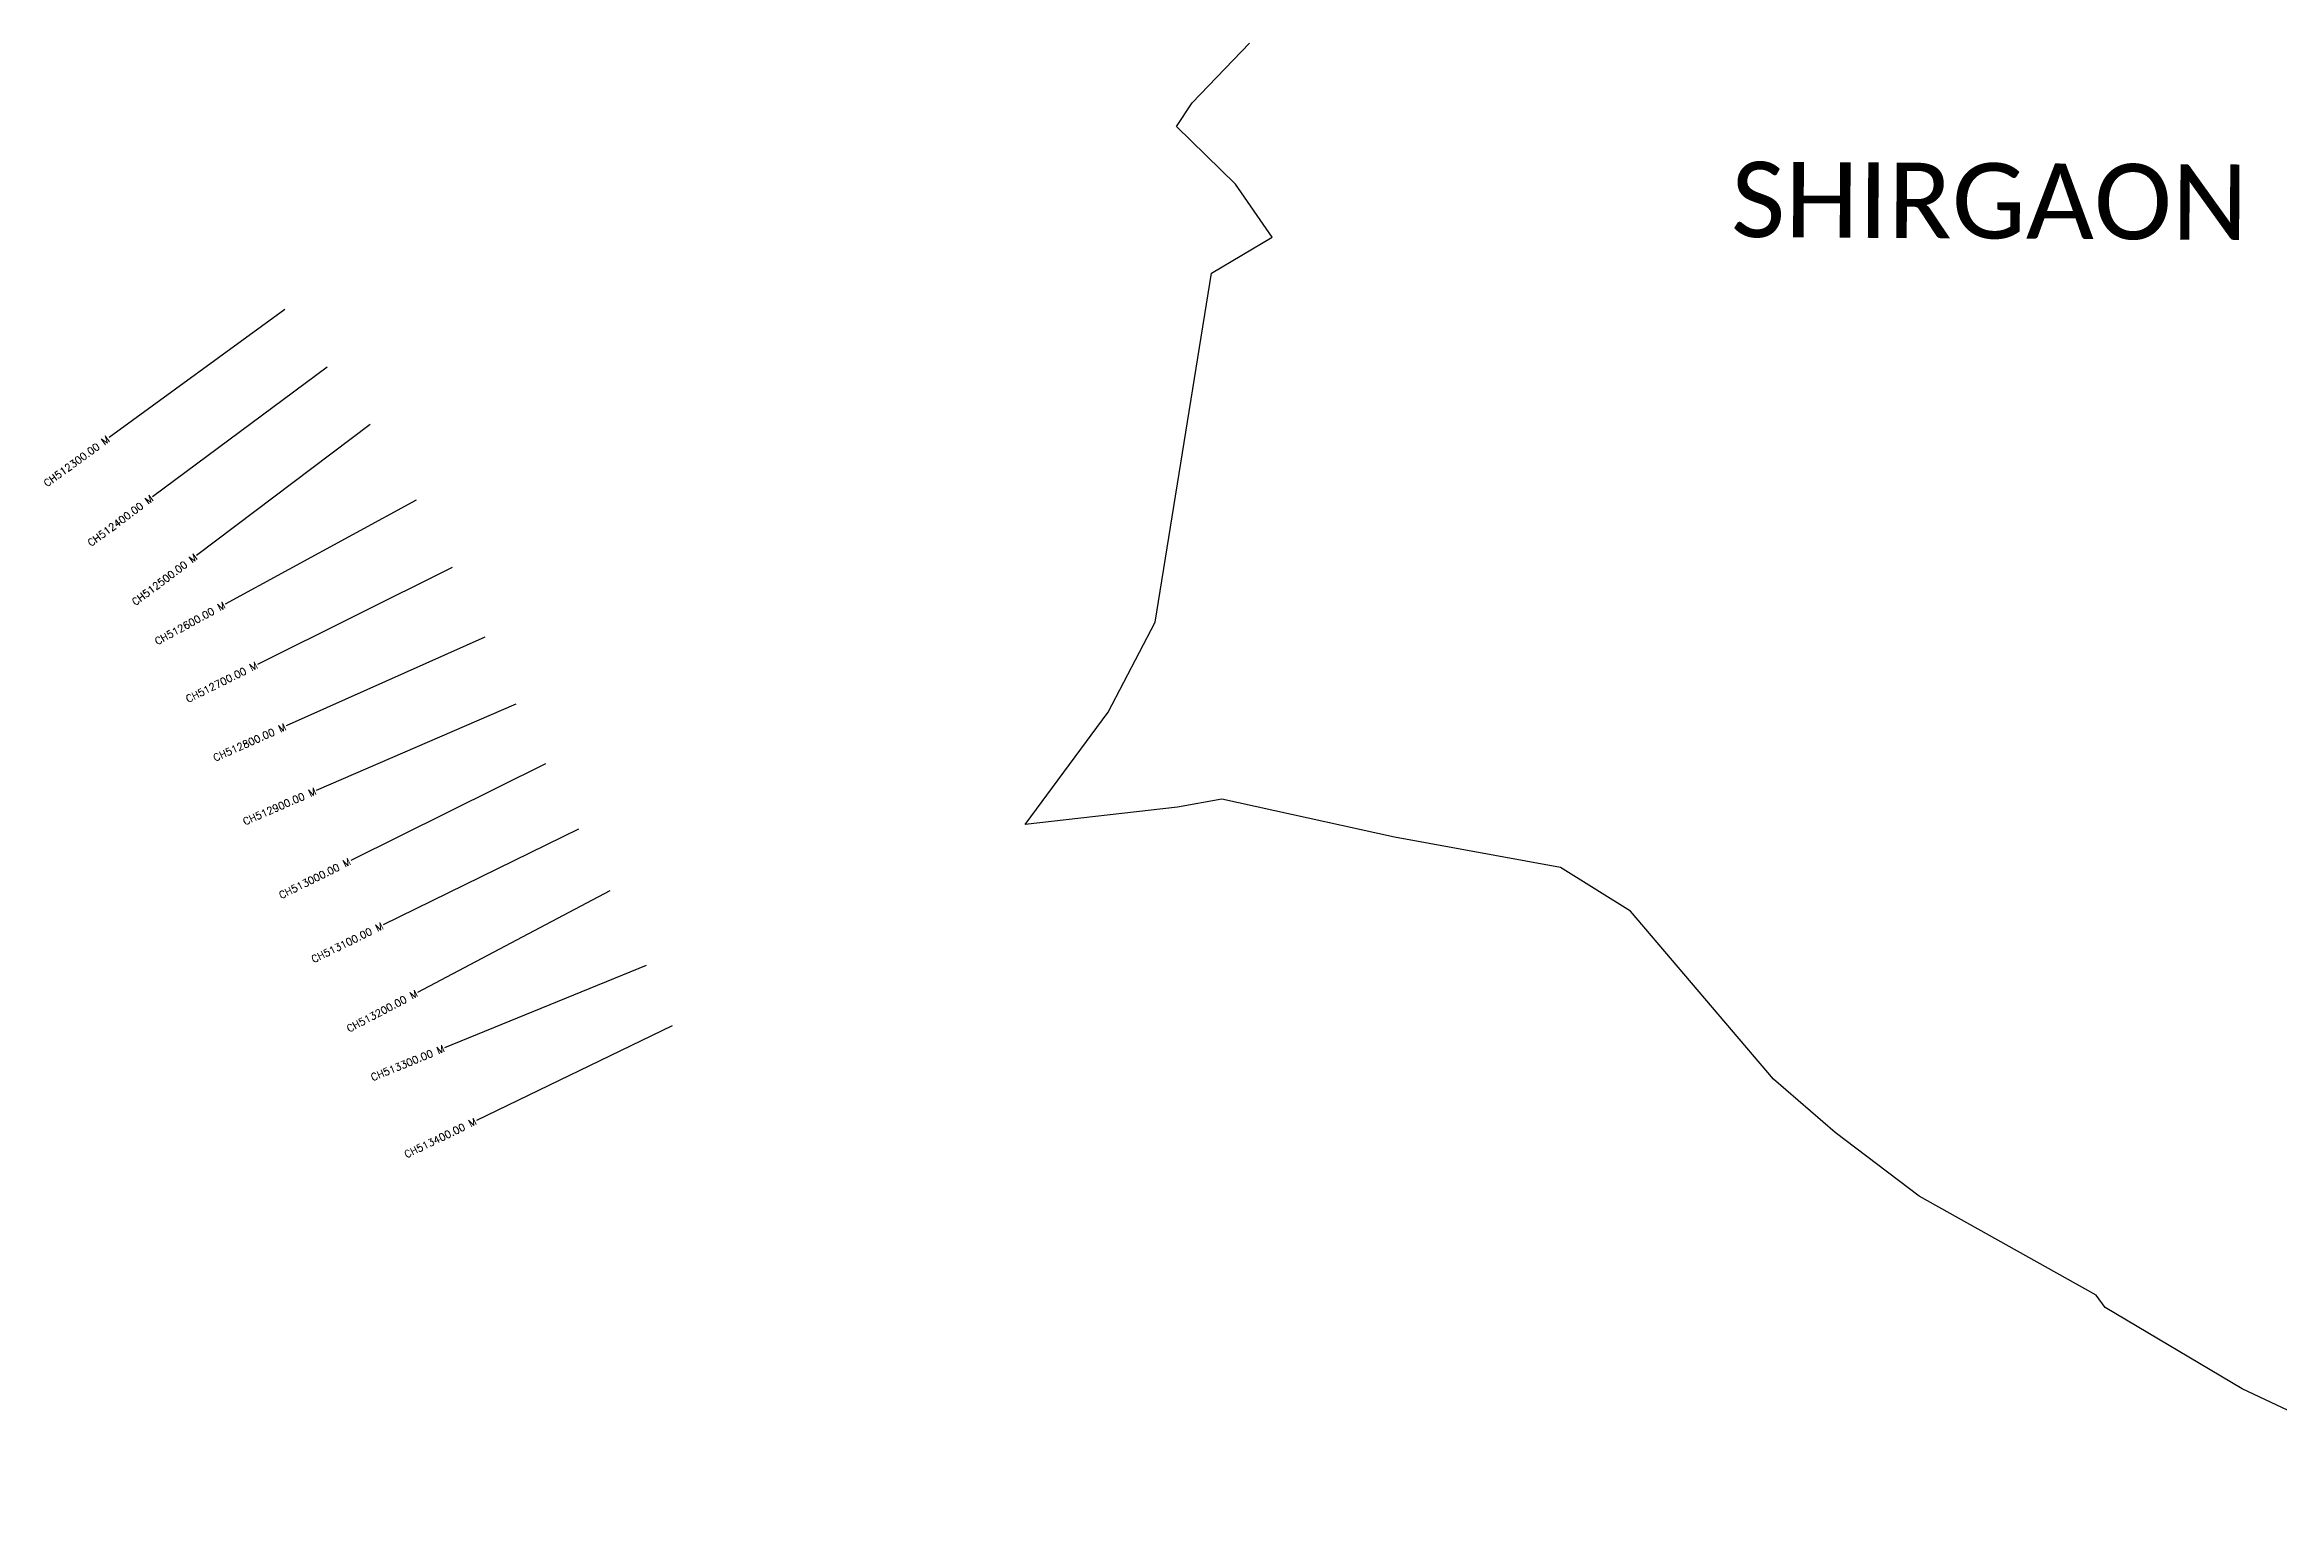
# Model space of a CAD drawing. Header units: metres. Extents: x 316521 to 322015, y 1880764 to 1885164.
# Drawn here: x 316521 to 319604, y 1881084 to 1883124 of the extents above; entities that cross this region are included whole.
import ezdxf
from ezdxf.enums import TextEntityAlignment as Align

# ---------------------------------------------------------------- set-up
doc = ezdxf.new("R2010")
doc.units = ezdxf.units.M
for name, color, linetype in [('CS', 134, 'Continuous'), ('CSMark', 6, 'Continuous'), ('village', 3, 'Continuous'), ('VILLAGE NAME', 250, 'Continuous')]:
    doc.layers.add(name, color=color, linetype=linetype)
doc.styles.get("Standard").update_dxf_attribs({"font": 'simplex.shx'})

msp = doc.modelspace()

# ---------------------------------------------------------------- linework, layer by layer
at = {"layer": 'CS'}
for p, q in [((316852.3, 1882758.9), (316609.8, 1882582.2)), ((316910.8, 1882679.4), (316669.9, 1882500.6)), ((316970.1, 1882600.2), (316730.5, 1882419.7)), ((317033.5, 1882496.1), (316770, 1882352.6)), ((317083.2, 1882402.9), (316814.6, 1882269.4)), ((317128.1, 1882306.8), (316854.2, 1882184.4)), ((317171, 1882214.5), (316895.7, 1882095.4)), ((317211.9, 1882132), (316943.2, 1881998.6)), ((317257.3, 1882042.2), (316988.1, 1881909.9)), ((317300.7, 1881957.1), (317035.4, 1881816.9)), ((317350.6, 1881853.8), (317072.8, 1881740.3)), ((317386.7, 1881770.8), (317116.6, 1881640.1))]:
    msp.add_line(p, q, dxfattribs=at)
at = {"layer": 'village', "color": 6}
msp.add_polyline3d([(319946.4, 1881084.3, 0), (319552.6, 1881269.7, 0), (319363.8, 1881382.3, 0), (319351, 1881399.3, 0), (319106.9, 1881535.5, 0), (318990.9, 1881623.7, 0), (318906, 1881697, 0), (318708.6, 1881929, 0), (318612.1, 1881989.3, 0), (318383.3, 1882031.2, 0), (318144.8, 1882083.5, 0), (318084, 1882072.5, 0), (317873.8, 1882048.3, 0), (317988.4, 1882203.3, 0), (318053.1, 1882327.7, 0), (318130.5, 1882809, 0), (318214.4, 1882859, 0), (318163.7, 1882931.9, 0), (318082.6, 1883011.6, 0), (318103.9, 1883044.3, 0), (318183.1, 1883126.6, 0)], dxfattribs=at)
msp.add_polyline3d([(319946.4, 1881084.3, 0), (319552.6, 1881269.7, 0), (319363.8, 1881382.3, 0), (319351, 1881399.3, 0), (319106.9, 1881535.5, 0), (318990.9, 1881623.7, 0), (318906, 1881697, 0), (318708.6, 1881929, 0), (318612.1, 1881989.3, 0), (318383.3, 1882031.2, 0), (318144.8, 1882083.5, 0), (318084, 1882072.5, 0), (317873.8, 1882048.3, 0), (317988.4, 1882203.3, 0), (318053.1, 1882327.7, 0), (318130.5, 1882809, 0), (318214.4, 1882859, 0), (318163.7, 1882931.9, 0), (318082.6, 1883011.6, 0), (318103.9, 1883044.3, 0), (318183.1, 1883126.6, 0)], dxfattribs=at)

# ---------------------------------------------------------------- texts
at = {"layer": 'CSMark'}
for s, rotation, p in [('CH512300.00 M', 36.0832, (316609, 1882581.6)), ('CH512400.00 M', 36.5802, (316669.1, 1882500)), ('CH512500.00 M', 36.9899, (316729.7, 1882419.1)), ('CH512600.00 M', 28.5816, (316769.2, 1882352.1)), ('CH512700.00 M', 26.4333, (316813.7, 1882269)), ('CH512800.00 M', 24.0831, (316853.3, 1882184)), ('CH512900.00 M', 23.3914, (316894.8, 1882095)), ('CH513000.00 M', 26.392, (316942.3, 1881998.2)), ('CH513100.00 M', 26.1659, (316987.2, 1881909.5)), ('CH513200.00 M', 27.8527, (317034.6, 1881816.4)), ('CH513300.00 M', 22.2172, (317071.9, 1881740)), ('CH513400.00 M', 25.818, (317115.7, 1881639.7))]:
    msp.add_text(s, height=10, rotation=rotation, dxfattribs=at).set_placement(p, align=Align.MIDDLE_RIGHT)
at = {"layer": 'VILLAGE NAME', "insert": (318848, 1882963), "char_height": 104.042, "attachment_point": 1, "rotation": 359.6762}
msp.add_mtext_dynamic_manual_height_columns('{\\fCalibri|b0|i0|c0|p34;SHIRGAON}', width=1306.667, gutter_width=520.2, heights=[0], dxfattribs=at)

doc.saveas('drawing.dxf')
